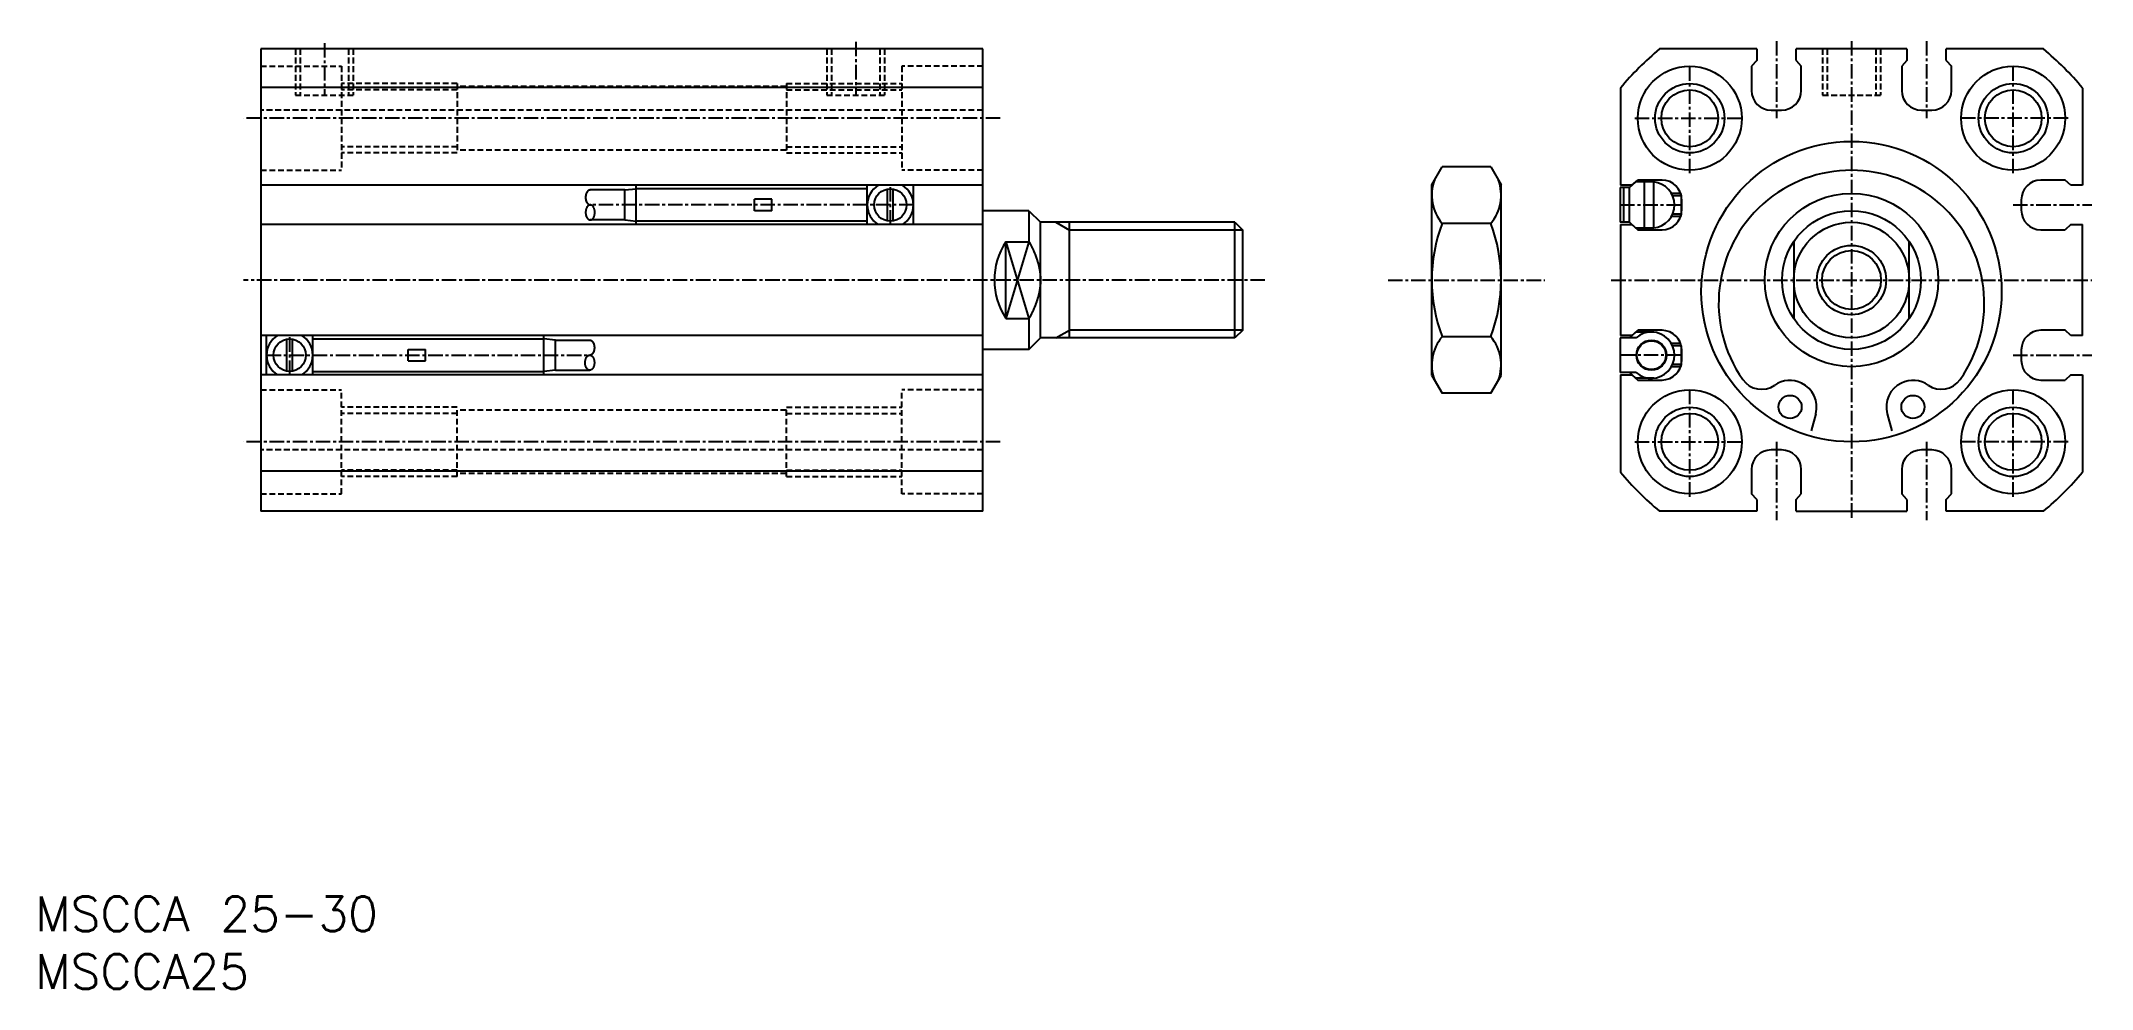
# Model space of a CAD drawing. Extents: x 1 to 178, y 0 to 82.
import ezdxf

# ---------------------------------------------------------------- set-up
doc = ezdxf.new("R2010")
doc.units = 0
doc.linetypes.add('CENTER', pattern=[2, 1.25, -0.25, 0.25, -0.25])
doc.linetypes.add('DASHED', pattern=[0.75, 0.5, -0.25])
doc.layers.get('0').update_dxf_attribs({"linetype": 'CONTINUOUS'})
doc.layers.add('CENTER', color=1, linetype='CENTER')
doc.styles.get("Standard").update_dxf_attribs({"font": 'txt.shx'})

msp = doc.modelspace()

# ---------------------------------------------------------------- linework, layer by layer
at = {"color": 7, "linetype": 'CONTINUOUS'}
for p, q in [((19.54, 81.34), (19.54, 41.34)), ((82.04, 81.34), (19.54, 81.34)), ((82.04, 41.34), (82.04, 81.34)), ((149.04, 81.34), (140.63, 81.34)), ((149.04, 80.34), (148.59, 79.84)), ((149.04, 81.34), (149.04, 80.34)), ((162.04, 81.34), (152.44, 81.34)), ((152.44, 80.34), (152.44, 81.34)), ((152.44, 80.34), (152.89, 79.84)), ((162.04, 80.34), (161.59, 79.84)), ((162.04, 81.34), (162.04, 80.34)), ((173.86, 81.34), (165.44, 81.34)), ((165.44, 80.34), (165.44, 81.34)), ((165.44, 80.34), (165.89, 79.84)), ((148.59, 79.84), (148.59, 77.74)), ((152.89, 77.74), (152.89, 79.84)), ((161.59, 79.84), (161.59, 77.74)), ((165.89, 77.74), (165.89, 79.84)), ((82.04, 78.01), (19.54, 78.01)), ((137.24, 77.95), (137.24, 69.54)), ((177.24, 77.95), (177.24, 69.54)), ((150.29, 76.04), (151.19, 76.04)), ((163.29, 76.04), (164.19, 76.04)), ((120.91, 69.59), (121.81, 71.14)), ((126.02, 71.14), (121.81, 71.14)), ((126.02, 71.14), (126.91, 69.59)), ((82.04, 69.54), (19.54, 69.54)), ((52.04, 66.14), (52.04, 69.54)), ((72.04, 66.14), (72.04, 69.54)), ((76.04, 66.14), (76.04, 69.54)), ((120.91, 53.09), (120.91, 69.59)), ((126.91, 53.09), (126.91, 69.59)), ((137.22, 69.34), (137.22, 66.34)), ((138.02, 69.34), (137.22, 69.34)), ((138.24, 69.54), (137.24, 69.54)), ((137.52, 66.34), (137.52, 69.34)), ((138.02, 69.34), (138.58, 69.84)), ((138.02, 66.34), (138.02, 69.34)), ((138.24, 69.54), (138.74, 69.99)), ((140.12, 69.84), (138.58, 69.84)), ((140.84, 69.99), (138.74, 69.99)), ((139.32, 65.84), (139.32, 69.84)), ((140.12, 65.84), (140.12, 69.84)), ((175.74, 69.99), (173.64, 69.99)), ((176.24, 69.54), (175.74, 69.99)), ((177.24, 69.54), (176.24, 69.54)), ((51.04, 69.14), (48.06, 69.14)), ((51.04, 69.14), (52.04, 69.24)), ((51.04, 66.54), (51.04, 69.14)), ((72.04, 69.24), (52.04, 69.24)), ((63.79, 68.34), (62.29, 68.34)), ((62.29, 67.34), (62.29, 68.34)), ((63.79, 67.34), (63.79, 68.34)), ((73.79, 66.46), (73.79, 69.22)), ((74.29, 66.46), (74.29, 69.22)), ((142.45, 68.84), (141.65, 68.84)), ((142.51, 68.64), (141.75, 68.64)), ((142.45, 68.84), (142.51, 68.64)), ((142.51, 68.64), (142.51, 67.04)), ((142.54, 67.39), (142.54, 68.29)), ((171.94, 68.29), (171.94, 67.39)), ((82.04, 66.14), (19.54, 66.14)), ((51.04, 66.54), (48.06, 66.54)), ((51.04, 66.54), (52.04, 66.44)), ((72.04, 66.44), (52.04, 66.44)), ((63.79, 67.34), (62.29, 67.34)), ((86.04, 67.34), (82.04, 67.34)), ((86.04, 67.34), (86.04, 64.65)), ((86.04, 67.34), (87.04, 66.34)), ((103.86, 66.34), (87.04, 66.34)), ((87.04, 56.34), (87.04, 66.34)), ((89.54, 56.34), (89.54, 66.34)), ((103.86, 66.34), (104.54, 65.66)), ((103.86, 56.34), (103.86, 66.34)), ((126.02, 66.24), (121.81, 66.24)), ((138.02, 66.34), (137.22, 66.34)), ((137.24, 66.14), (138.24, 66.14)), ((137.24, 66.14), (137.24, 56.54)), ((138.58, 65.84), (138.02, 66.34)), ((138.24, 66.14), (138.74, 65.69)), ((140.12, 65.84), (138.58, 65.84)), ((142.45, 66.84), (141.65, 66.84)), ((142.51, 67.04), (141.75, 67.04)), ((142.51, 67.04), (142.45, 66.84)), ((176.24, 66.14), (175.74, 65.69)), ((176.24, 66.14), (177.24, 66.14)), ((177.24, 56.54), (177.24, 66.14)), ((84.04, 58.02), (84.04, 64.65)), ((84.04, 64.65), (86.04, 64.65)), ((104.54, 57.01), (104.54, 65.66)), ((138.74, 65.69), (140.84, 65.69)), ((152.24, 64.65), (152.24, 58.02)), ((162.24, 58.02), (162.24, 64.65)), ((173.64, 65.69), (175.74, 65.69)), ((84.04, 58.02), (86.04, 58.02)), ((86.04, 58.02), (86.04, 55.34)), ((104.54, 57.01), (103.86, 56.34)), ((138.02, 56.34), (138.58, 56.84)), ((138.24, 56.54), (138.74, 56.99)), ((140.12, 56.84), (138.58, 56.84)), ((140.84, 56.99), (138.74, 56.99)), ((139.32, 56.75), (139.32, 56.84)), ((175.74, 56.99), (173.64, 56.99)), ((176.24, 56.54), (175.74, 56.99)), ((82.04, 56.54), (19.54, 56.54)), ((20.04, 53.14), (20.04, 56.54)), ((21.79, 53.46), (21.79, 56.22)), ((22.29, 53.46), (22.29, 56.22)), ((24.04, 53.14), (24.04, 56.54)), ((24.04, 56.24), (44.04, 56.24)), ((32.29, 55.34), (33.79, 55.34)), ((32.29, 54.34), (32.29, 55.34)), ((33.79, 54.34), (33.79, 55.34)), ((44.04, 53.14), (44.04, 56.54)), ((45.04, 56.14), (44.04, 56.24)), ((45.04, 56.14), (48.02, 56.14)), ((45.04, 53.54), (45.04, 56.14)), ((86.04, 55.34), (82.04, 55.34)), ((86.04, 55.34), (87.04, 56.34)), ((103.86, 56.34), (87.04, 56.34)), ((126.02, 56.44), (121.81, 56.44)), ((138.6, 56.34), (137.22, 56.34)), ((137.22, 56.34), (137.22, 53.34)), ((138.24, 56.54), (137.24, 56.54)), ((142.45, 55.84), (141.65, 55.84)), ((142.51, 55.64), (141.75, 55.64)), ((142.51, 55.64), (142.45, 55.84)), ((142.51, 55.64), (142.51, 54.04)), ((142.54, 54.39), (142.54, 55.29)), ((171.94, 55.29), (171.94, 54.39)), ((177.24, 56.54), (176.24, 56.54)), ((24.04, 53.44), (44.04, 53.44)), ((32.29, 54.34), (33.79, 54.34)), ((45.04, 53.54), (44.04, 53.44)), ((45.04, 53.54), (48.02, 53.54)), ((138.6, 53.34), (137.22, 53.34)), ((138.58, 52.84), (138.02, 53.34)), ((142.45, 53.84), (141.65, 53.84)), ((142.51, 54.04), (141.75, 54.04)), ((142.51, 54.04), (142.45, 53.84)), ((82.04, 53.14), (19.54, 53.14)), ((120.91, 53.09), (121.81, 51.54)), ((126.02, 51.54), (121.81, 51.54)), ((126.02, 51.54), (126.91, 53.09)), ((137.24, 53.14), (137.24, 44.72)), ((137.24, 53.14), (138.24, 53.14)), ((138.24, 53.14), (138.74, 52.69)), ((140.12, 52.84), (138.58, 52.84)), ((138.74, 52.69), (140.84, 52.69)), ((139.32, 52.84), (139.32, 52.93)), ((173.64, 52.69), (175.74, 52.69)), ((176.24, 53.14), (175.74, 52.69)), ((176.24, 53.14), (177.24, 53.14)), ((177.24, 53.14), (177.24, 44.72)), ((154.14, 49.76), (153.75, 48.29)), ((160.34, 49.76), (160.74, 48.29)), ((151.19, 46.64), (150.29, 46.64)), ((164.19, 46.64), (163.29, 46.64)), ((82.04, 44.8), (19.54, 44.8)), ((148.59, 44.94), (148.59, 42.84)), ((152.89, 42.84), (152.89, 44.94)), ((161.59, 44.94), (161.59, 42.84)), ((165.89, 42.84), (165.89, 44.94)), ((149.04, 42.34), (148.59, 42.84)), ((152.44, 42.34), (152.89, 42.84)), ((162.04, 42.34), (161.59, 42.84)), ((165.44, 42.34), (165.89, 42.84)), ((82.04, 41.34), (19.54, 41.34)), ((149.04, 41.34), (140.63, 41.34)), ((149.04, 42.34), (149.04, 41.34)), ((152.44, 41.34), (152.44, 42.34)), ((152.44, 41.34), (162.04, 41.34)), ((162.04, 42.34), (162.04, 41.34)), ((165.44, 41.34), (165.44, 42.34)), ((173.86, 41.34), (165.44, 41.34))]:
    msp.add_line(p, q, dxfattribs=at)
at = {"color": 3, "linetype": 'DASHED'}
for p, q in [((22.54, 81.34), (22.54, 77.34)), ((22.94, 81.34), (22.94, 77.34)), ((27.14, 81.34), (27.14, 77.34)), ((27.54, 81.34), (27.54, 77.34)), ((68.54, 81.34), (68.54, 77.34)), ((68.94, 81.34), (68.94, 77.34)), ((73.14, 81.34), (73.14, 77.34)), ((73.54, 81.34), (73.54, 77.34)), ((154.74, 81.34), (154.74, 77.34)), ((155.14, 81.34), (155.14, 77.34)), ((159.34, 81.34), (159.34, 77.34)), ((159.74, 81.34), (159.74, 77.34)), ((19.54, 79.84), (26.54, 79.84)), ((26.54, 79.84), (26.54, 70.84)), ((36.54, 78.34), (26.54, 78.34)), ((36.54, 78.34), (36.54, 72.34)), ((65.04, 78.34), (75.04, 78.34)), ((65.04, 78.34), (65.04, 72.34)), ((82.04, 79.84), (75.04, 79.84)), ((75.04, 79.84), (75.04, 70.84)), ((22.54, 77.34), (27.54, 77.34)), ((36.54, 77.8), (26.54, 77.8)), ((65.04, 78.09), (36.54, 78.09)), ((65.04, 77.8), (75.04, 77.8)), ((68.54, 77.34), (73.54, 77.34)), ((154.74, 77.34), (159.74, 77.34)), ((82.04, 76.04), (19.54, 76.04)), ((36.54, 72.88), (26.54, 72.88)), ((65.04, 72.88), (75.04, 72.88)), ((36.54, 72.34), (26.54, 72.34)), ((65.04, 72.59), (36.54, 72.59)), ((65.04, 72.34), (75.04, 72.34)), ((19.54, 70.84), (26.54, 70.84)), ((82.04, 70.84), (75.04, 70.84)), ((19.54, 51.84), (26.54, 51.84)), ((26.54, 42.84), (26.54, 51.84)), ((75.04, 42.84), (75.04, 51.84)), ((82.04, 51.84), (75.04, 51.84)), ((36.54, 50.34), (26.54, 50.34)), ((36.54, 49.8), (26.54, 49.8)), ((36.54, 44.34), (36.54, 50.34)), ((65.04, 50.09), (36.54, 50.09)), ((65.04, 50.34), (75.04, 50.34)), ((65.04, 44.34), (65.04, 50.34)), ((65.04, 49.8), (75.04, 49.8)), ((82.04, 46.64), (19.54, 46.64)), ((36.54, 44.88), (26.54, 44.88)), ((65.04, 44.59), (36.54, 44.59)), ((65.04, 44.88), (75.04, 44.88)), ((19.54, 42.84), (26.54, 42.84)), ((36.54, 44.34), (26.54, 44.34)), ((65.04, 44.34), (75.04, 44.34)), ((82.04, 42.84), (75.04, 42.84))]:
    msp.add_line(p, q, dxfattribs=at)
at = {"color": 3, "linetype": 'CONTINUOUS'}
for p, q in [((88.37, 66.34), (89.54, 65.66)), ((84.04, 64.65), (86.04, 58.02)), ((86.04, 64.65), (84.04, 58.02)), ((104.54, 65.66), (89.54, 65.66)), ((88.37, 56.34), (89.54, 57.01)), ((104.54, 57.01), (89.54, 57.01))]:
    msp.add_line(p, q, dxfattribs=at)
at = {"color": 7, "linetype": 'CONTINUOUS'}
for points in [[(48.06, 69.14, 0), (48.05, 69.14, 0), (48.04, 69.14, 0), (48.03, 69.14, 0), (48.02, 69.14, 0), (48.01, 69.13, 0), (48, 69.13, 0), (47.99, 69.13, 0), (47.98, 69.13, 0), (47.97, 69.12, 0), (47.96, 69.12, 0), (47.95, 69.11, 0), (47.94, 69.11, 0), (47.93, 69.11, 0), (47.92, 69.1, 0), (47.92, 69.09, 0), (47.91, 69.09, 0), (47.9, 69.08, 0), (47.89, 69.08, 0), (47.88, 69.07, 0), (47.87, 69.06, 0), (47.86, 69.05, 0), (47.85, 69.05, 0), (47.85, 69.04, 0), (47.84, 69.03, 0), (47.83, 69.02, 0), (47.82, 69.01, 0), (47.81, 69, 0), (47.81, 68.99, 0), (47.8, 68.98, 0), (47.79, 68.97, 0), (47.78, 68.96, 0), (47.78, 68.95, 0), (47.77, 68.94, 0), (47.76, 68.92, 0), (47.76, 68.91, 0), (47.75, 68.9, 0), (47.74, 68.89, 0), (47.74, 68.87, 0), (47.73, 68.86, 0), (47.73, 68.85, 0), (47.72, 68.84, 0), (47.72, 68.82, 0), (47.71, 68.81, 0), (47.71, 68.79, 0), (47.7, 68.78, 0), (47.7, 68.77, 0), (47.69, 68.75, 0), (47.69, 68.74, 0), (47.69, 68.72, 0), (47.68, 68.71, 0), (47.68, 68.69, 0), (47.68, 68.68, 0), (47.67, 68.66, 0), (47.67, 68.65, 0), (47.67, 68.63, 0), (47.67, 68.61, 0), (47.66, 68.6, 0), (47.66, 68.58, 0), (47.66, 68.57, 0), (47.66, 68.55, 0), (47.66, 68.54, 0), (47.66, 68.52, 0), (47.66, 68.5, 0), (47.66, 68.49, 0), (47.66, 68.47, 0), (47.66, 68.46, 0), (47.66, 68.44, 0), (47.66, 68.42, 0), (47.66, 68.41, 0), (47.66, 68.39, 0), (47.66, 68.38, 0), (47.67, 68.36, 0), (47.67, 68.35, 0), (47.67, 68.33, 0), (47.67, 68.31, 0), (47.68, 68.3, 0), (47.68, 68.28, 0), (47.68, 68.27, 0), (47.69, 68.25, 0), (47.69, 68.24, 0), (47.69, 68.22, 0), (47.7, 68.21, 0), (47.7, 68.2, 0), (47.71, 68.18, 0), (47.71, 68.17, 0), (47.72, 68.15, 0), (47.72, 68.14, 0), (47.73, 68.13, 0), (47.73, 68.11, 0), (47.74, 68.1, 0), (47.74, 68.09, 0), (47.75, 68.08, 0), (47.76, 68.06, 0), (47.76, 68.05, 0), (47.77, 68.04, 0), (47.78, 68.03, 0), (47.78, 68.02, 0), (47.79, 68.01, 0), (47.8, 68, 0), (47.8, 67.99, 0), (47.81, 67.98, 0), (47.82, 67.97, 0), (47.83, 67.96, 0), (47.84, 67.95, 0), (47.84, 67.94, 0), (47.85, 67.93, 0), (47.86, 67.92, 0), (47.87, 67.91, 0), (47.88, 67.91, 0), (47.89, 67.9, 0), (47.9, 67.89, 0), (47.9, 67.89, 0), (47.91, 67.88, 0), (47.92, 67.88, 0), (47.93, 67.87, 0), (47.94, 67.87, 0), (47.95, 67.86, 0), (47.96, 67.86, 0), (47.97, 67.85, 0), (47.98, 67.85, 0), (47.99, 67.85, 0), (48, 67.85, 0), (48.01, 67.84, 0), (48.02, 67.84, 0), (48.03, 67.84, 0), (48.04, 67.84, 0), (48.05, 67.84, 0), (48.06, 67.84, 0)], [(48.06, 66.54, 0), (48.08, 66.54, 0), (48.1, 66.54, 0), (48.12, 66.55, 0), (48.14, 66.55, 0), (48.16, 66.56, 0), (48.18, 66.57, 0), (48.19, 66.58, 0), (48.21, 66.59, 0), (48.23, 66.6, 0), (48.25, 66.62, 0), (48.27, 66.63, 0), (48.28, 66.65, 0), (48.3, 66.67, 0), (48.31, 66.69, 0), (48.33, 66.71, 0), (48.34, 66.73, 0), (48.36, 66.75, 0), (48.37, 66.78, 0), (48.38, 66.8, 0), (48.39, 66.83, 0), (48.4, 66.85, 0), (48.41, 66.88, 0), (48.42, 66.91, 0), (48.43, 66.94, 0), (48.44, 66.97, 0), (48.44, 67, 0), (48.45, 67.03, 0), (48.45, 67.06, 0), (48.45, 67.09, 0), (48.46, 67.13, 0), (48.46, 67.16, 0), (48.46, 67.19, 0), (48.46, 67.22, 0), (48.46, 67.25, 0), (48.45, 67.28, 0), (48.45, 67.32, 0), (48.45, 67.35, 0), (48.44, 67.38, 0), (48.43, 67.41, 0), (48.43, 67.44, 0), (48.42, 67.47, 0), (48.41, 67.5, 0), (48.4, 67.52, 0), (48.39, 67.55, 0), (48.38, 67.58, 0), (48.37, 67.6, 0), (48.35, 67.63, 0), (48.34, 67.65, 0), (48.33, 67.67, 0), (48.31, 67.69, 0), (48.3, 67.71, 0), (48.28, 67.73, 0), (48.26, 67.75, 0), (48.25, 67.76, 0), (48.23, 67.78, 0), (48.21, 67.79, 0), (48.19, 67.8, 0), (48.17, 67.81, 0), (48.15, 67.82, 0), (48.14, 67.83, 0), (48.12, 67.83, 0), (48.1, 67.84, 0), (48.08, 67.84, 0), (48.06, 67.84, 0), (48.04, 67.84, 0), (48.02, 67.84, 0), (48, 67.83, 0), (47.98, 67.83, 0), (47.96, 67.82, 0), (47.94, 67.81, 0), (47.92, 67.8, 0), (47.9, 67.79, 0), (47.89, 67.78, 0), (47.87, 67.76, 0), (47.85, 67.75, 0), (47.84, 67.73, 0), (47.82, 67.71, 0), (47.8, 67.69, 0), (47.79, 67.67, 0), (47.77, 67.65, 0), (47.76, 67.62, 0), (47.75, 67.6, 0), (47.74, 67.57, 0), (47.73, 67.55, 0), (47.71, 67.52, 0), (47.71, 67.49, 0), (47.7, 67.47, 0), (47.69, 67.44, 0), (47.68, 67.41, 0), (47.68, 67.38, 0), (47.67, 67.35, 0), (47.67, 67.31, 0), (47.66, 67.28, 0), (47.66, 67.25, 0), (47.66, 67.22, 0), (47.66, 67.19, 0), (47.66, 67.16, 0), (47.66, 67.12, 0), (47.66, 67.09, 0), (47.67, 67.06, 0), (47.67, 67.03, 0), (47.68, 67, 0), (47.68, 66.97, 0), (47.69, 66.94, 0), (47.7, 66.91, 0), (47.71, 66.88, 0), (47.72, 66.85, 0), (47.73, 66.83, 0), (47.74, 66.8, 0), (47.75, 66.78, 0), (47.76, 66.75, 0), (47.78, 66.73, 0), (47.79, 66.71, 0), (47.81, 66.69, 0), (47.82, 66.67, 0), (47.84, 66.65, 0), (47.85, 66.63, 0), (47.87, 66.61, 0), (47.89, 66.6, 0), (47.91, 66.59, 0), (47.93, 66.58, 0), (47.94, 66.57, 0), (47.96, 66.56, 0), (47.98, 66.55, 0), (48, 66.55, 0), (48.02, 66.54, 0), (48.04, 66.54, 0), (48.06, 66.54, 0)], [(48.02, 56.14, 0), (48.03, 56.14, 0), (48.04, 56.14, 0), (48.05, 56.14, 0), (48.06, 56.14, 0), (48.07, 56.13, 0), (48.08, 56.13, 0), (48.09, 56.13, 0), (48.1, 56.13, 0), (48.11, 56.12, 0), (48.11, 56.12, 0), (48.12, 56.11, 0), (48.13, 56.11, 0), (48.14, 56.11, 0), (48.15, 56.1, 0), (48.16, 56.09, 0), (48.17, 56.09, 0), (48.18, 56.08, 0), (48.19, 56.08, 0), (48.2, 56.07, 0), (48.21, 56.06, 0), (48.21, 56.05, 0), (48.22, 56.05, 0), (48.23, 56.04, 0), (48.24, 56.03, 0), (48.25, 56.02, 0), (48.26, 56.01, 0), (48.26, 56, 0), (48.27, 55.99, 0), (48.28, 55.98, 0), (48.29, 55.97, 0), (48.29, 55.96, 0), (48.3, 55.95, 0), (48.31, 55.94, 0), (48.31, 55.92, 0), (48.32, 55.91, 0), (48.33, 55.9, 0), (48.33, 55.89, 0), (48.34, 55.87, 0), (48.34, 55.86, 0), (48.35, 55.85, 0), (48.36, 55.84, 0), (48.36, 55.82, 0), (48.37, 55.81, 0), (48.37, 55.79, 0), (48.38, 55.78, 0), (48.38, 55.77, 0), (48.38, 55.75, 0), (48.39, 55.74, 0), (48.39, 55.72, 0), (48.39, 55.71, 0), (48.4, 55.69, 0), (48.4, 55.68, 0), (48.4, 55.66, 0), (48.41, 55.65, 0), (48.41, 55.63, 0), (48.41, 55.61, 0), (48.41, 55.6, 0), (48.41, 55.58, 0), (48.42, 55.57, 0), (48.42, 55.55, 0), (48.42, 55.54, 0), (48.42, 55.52, 0), (48.42, 55.5, 0), (48.42, 55.49, 0), (48.42, 55.47, 0), (48.42, 55.46, 0), (48.42, 55.44, 0), (48.42, 55.42, 0), (48.42, 55.41, 0), (48.41, 55.39, 0), (48.41, 55.38, 0), (48.41, 55.36, 0), (48.41, 55.35, 0), (48.41, 55.33, 0), (48.4, 55.31, 0), (48.4, 55.3, 0), (48.4, 55.28, 0), (48.4, 55.27, 0), (48.39, 55.25, 0), (48.39, 55.24, 0), (48.38, 55.22, 0), (48.38, 55.21, 0), (48.38, 55.2, 0), (48.37, 55.18, 0), (48.37, 55.17, 0), (48.36, 55.15, 0), (48.36, 55.14, 0), (48.35, 55.13, 0), (48.35, 55.11, 0), (48.34, 55.1, 0), (48.33, 55.09, 0), (48.33, 55.08, 0), (48.32, 55.06, 0), (48.32, 55.05, 0), (48.31, 55.04, 0), (48.3, 55.03, 0), (48.29, 55.02, 0), (48.29, 55.01, 0), (48.28, 55, 0), (48.27, 54.99, 0), (48.26, 54.98, 0), (48.26, 54.97, 0), (48.25, 54.96, 0), (48.24, 54.95, 0), (48.23, 54.94, 0), (48.22, 54.93, 0), (48.22, 54.92, 0), (48.21, 54.91, 0), (48.2, 54.91, 0), (48.19, 54.9, 0), (48.18, 54.89, 0), (48.17, 54.89, 0), (48.16, 54.88, 0), (48.15, 54.88, 0), (48.14, 54.87, 0), (48.14, 54.87, 0), (48.13, 54.86, 0), (48.12, 54.86, 0), (48.11, 54.85, 0), (48.1, 54.85, 0), (48.09, 54.85, 0), (48.08, 54.85, 0), (48.07, 54.84, 0), (48.06, 54.84, 0), (48.05, 54.84, 0), (48.04, 54.84, 0), (48.03, 54.84, 0), (48.02, 54.84, 0)], [(48.02, 53.54, 0), (48, 53.54, 0), (47.98, 53.54, 0), (47.96, 53.55, 0), (47.94, 53.55, 0), (47.92, 53.56, 0), (47.9, 53.57, 0), (47.88, 53.58, 0), (47.86, 53.59, 0), (47.85, 53.6, 0), (47.83, 53.62, 0), (47.81, 53.63, 0), (47.79, 53.65, 0), (47.78, 53.67, 0), (47.76, 53.69, 0), (47.75, 53.71, 0), (47.73, 53.73, 0), (47.72, 53.75, 0), (47.71, 53.78, 0), (47.7, 53.8, 0), (47.68, 53.83, 0), (47.67, 53.85, 0), (47.66, 53.88, 0), (47.66, 53.91, 0), (47.65, 53.94, 0), (47.64, 53.97, 0), (47.63, 54, 0), (47.63, 54.03, 0), (47.63, 54.06, 0), (47.62, 54.09, 0), (47.62, 54.13, 0), (47.62, 54.16, 0), (47.62, 54.19, 0), (47.62, 54.22, 0), (47.62, 54.25, 0), (47.62, 54.28, 0), (47.63, 54.32, 0), (47.63, 54.35, 0), (47.64, 54.38, 0), (47.64, 54.41, 0), (47.65, 54.44, 0), (47.66, 54.47, 0), (47.67, 54.5, 0), (47.68, 54.52, 0), (47.69, 54.55, 0), (47.7, 54.58, 0), (47.71, 54.6, 0), (47.72, 54.63, 0), (47.74, 54.65, 0), (47.75, 54.67, 0), (47.77, 54.69, 0), (47.78, 54.71, 0), (47.8, 54.73, 0), (47.81, 54.75, 0), (47.83, 54.76, 0), (47.85, 54.78, 0), (47.87, 54.79, 0), (47.88, 54.8, 0), (47.9, 54.81, 0), (47.92, 54.82, 0), (47.94, 54.83, 0), (47.96, 54.83, 0), (47.98, 54.84, 0), (48, 54.84, 0), (48.02, 54.84, 0), (48.04, 54.84, 0), (48.06, 54.83, 0), (48.08, 54.83, 0), (48.1, 54.83, 0), (48.12, 54.82, 0), (48.14, 54.81, 0), (48.15, 54.8, 0), (48.17, 54.79, 0), (48.19, 54.78, 0), (48.21, 54.76, 0), (48.23, 54.75, 0), (48.24, 54.73, 0), (48.26, 54.71, 0), (48.27, 54.69, 0), (48.29, 54.67, 0), (48.3, 54.65, 0), (48.32, 54.62, 0), (48.33, 54.6, 0), (48.34, 54.57, 0), (48.35, 54.55, 0), (48.36, 54.52, 0), (48.37, 54.49, 0), (48.38, 54.47, 0), (48.39, 54.44, 0), (48.4, 54.41, 0), (48.4, 54.38, 0), (48.41, 54.35, 0), (48.41, 54.31, 0), (48.41, 54.28, 0), (48.42, 54.25, 0), (48.42, 54.22, 0), (48.42, 54.19, 0), (48.42, 54.16, 0), (48.42, 54.12, 0), (48.41, 54.09, 0), (48.41, 54.06, 0), (48.41, 54.03, 0), (48.4, 54, 0), (48.39, 53.97, 0), (48.39, 53.94, 0), (48.38, 53.91, 0), (48.37, 53.88, 0), (48.36, 53.85, 0), (48.35, 53.83, 0), (48.34, 53.8, 0), (48.33, 53.78, 0), (48.31, 53.75, 0), (48.3, 53.73, 0), (48.29, 53.71, 0), (48.27, 53.69, 0), (48.26, 53.67, 0), (48.24, 53.65, 0), (48.22, 53.63, 0), (48.21, 53.61, 0), (48.19, 53.6, 0), (48.17, 53.59, 0), (48.15, 53.58, 0), (48.13, 53.57, 0), (48.11, 53.56, 0), (48.09, 53.55, 0), (48.08, 53.55, 0), (48.06, 53.54, 0), (48.04, 53.54, 0), (48.02, 53.54, 0)]]:
    msp.add_polyline3d(points, dxfattribs=at)
at = {"color": 7}
msp.add_polyline3d([(86.04, 64.65, 0), (86.05, 64.64, 0), (86.06, 64.63, 0), (86.07, 64.62, 0), (86.07, 64.6, 0), (86.08, 64.59, 0), (86.09, 64.58, 0), (86.09, 64.57, 0), (86.1, 64.55, 0), (86.11, 64.54, 0), (86.12, 64.53, 0), (86.12, 64.51, 0), (86.13, 64.5, 0), (86.14, 64.49, 0), (86.14, 64.48, 0), (86.15, 64.46, 0), (86.16, 64.45, 0), (86.16, 64.44, 0), (86.17, 64.42, 0), (86.18, 64.41, 0), (86.19, 64.4, 0), (86.19, 64.39, 0), (86.2, 64.37, 0), (86.21, 64.36, 0), (86.21, 64.35, 0), (86.22, 64.33, 0), (86.23, 64.32, 0), (86.23, 64.31, 0), (86.24, 64.3, 0), (86.25, 64.28, 0), (86.25, 64.27, 0), (86.26, 64.26, 0), (86.27, 64.24, 0), (86.27, 64.23, 0), (86.28, 64.22, 0), (86.28, 64.2, 0), (86.29, 64.19, 0), (86.3, 64.18, 0), (86.3, 64.16, 0), (86.31, 64.15, 0), (86.32, 64.14, 0), (86.32, 64.12, 0), (86.33, 64.11, 0), (86.34, 64.1, 0), (86.34, 64.09, 0), (86.35, 64.07, 0), (86.35, 64.06, 0), (86.36, 64.05, 0), (86.37, 64.03, 0), (86.37, 64.02, 0), (86.38, 64.01, 0), (86.39, 63.99, 0), (86.39, 63.98, 0), (86.4, 63.97, 0), (86.4, 63.95, 0), (86.41, 63.94, 0), (86.42, 63.93, 0), (86.42, 63.91, 0), (86.43, 63.9, 0), (86.43, 63.89, 0), (86.44, 63.87, 0), (86.44, 63.86, 0), (86.45, 63.85, 0), (86.46, 63.83, 0), (86.46, 63.82, 0), (86.47, 63.81, 0), (86.47, 63.79, 0), (86.48, 63.78, 0), (86.48, 63.76, 0), (86.49, 63.75, 0), (86.5, 63.74, 0), (86.5, 63.72, 0), (86.51, 63.71, 0), (86.51, 63.7, 0), (86.52, 63.68, 0), (86.52, 63.67, 0), (86.53, 63.66, 0), (86.54, 63.64, 0), (86.54, 63.63, 0), (86.55, 63.62, 0), (86.55, 63.6, 0), (86.56, 63.59, 0), (86.56, 63.58, 0), (86.57, 63.56, 0), (86.57, 63.55, 0), (86.58, 63.53, 0), (86.58, 63.52, 0), (86.59, 63.51, 0), (86.59, 63.49, 0), (86.6, 63.48, 0), (86.6, 63.47, 0), (86.61, 63.45, 0), (86.61, 63.44, 0), (86.62, 63.43, 0), (86.62, 63.41, 0), (86.63, 63.4, 0), (86.63, 63.38, 0), (86.64, 63.37, 0), (86.64, 63.36, 0), (86.65, 63.34, 0), (86.65, 63.33, 0), (86.66, 63.32, 0), (86.66, 63.3, 0), (86.67, 63.29, 0), (86.67, 63.27, 0), (86.68, 63.26, 0), (86.68, 63.25, 0), (86.69, 63.23, 0), (86.69, 63.22, 0), (86.7, 63.21, 0), (86.7, 63.19, 0), (86.71, 63.18, 0), (86.71, 63.16, 0), (86.72, 63.15, 0), (86.72, 63.14, 0), (86.73, 63.12, 0), (86.73, 63.11, 0), (86.74, 63.09, 0), (86.74, 63.08, 0), (86.74, 63.07, 0), (86.75, 63.05, 0), (86.75, 63.04, 0), (86.76, 63.02, 0), (86.76, 63.01, 0), (86.77, 63, 0), (86.77, 62.98, 0), (86.77, 62.97, 0), (86.78, 62.96, 0), (86.78, 62.94, 0), (86.79, 62.93, 0), (86.79, 62.91, 0), (86.8, 62.9, 0), (86.8, 62.89, 0), (86.8, 62.87, 0), (86.81, 62.86, 0), (86.81, 62.84, 0), (86.82, 62.83, 0), (86.82, 62.81, 0), (86.82, 62.8, 0), (86.83, 62.79, 0), (86.83, 62.77, 0), (86.84, 62.76, 0), (86.84, 62.74, 0), (86.84, 62.73, 0), (86.85, 62.72, 0), (86.85, 62.7, 0), (86.85, 62.69, 0), (86.86, 62.67, 0), (86.86, 62.66, 0), (86.87, 62.65, 0), (86.87, 62.63, 0), (86.87, 62.62, 0), (86.88, 62.6, 0), (86.88, 62.59, 0), (86.88, 62.57, 0), (86.89, 62.56, 0), (86.89, 62.55, 0), (86.89, 62.53, 0), (86.9, 62.52, 0), (86.9, 62.5, 0), (86.9, 62.49, 0), (86.91, 62.47, 0), (86.91, 62.46, 0), (86.91, 62.45, 0), (86.92, 62.43, 0), (86.92, 62.42, 0), (86.92, 62.4, 0), (86.92, 62.39, 0), (86.93, 62.37, 0), (86.93, 62.36, 0), (86.93, 62.35, 0), (86.94, 62.33, 0), (86.94, 62.32, 0), (86.94, 62.3, 0), (86.94, 62.29, 0), (86.95, 62.27, 0), (86.95, 62.26, 0), (86.95, 62.25, 0), (86.96, 62.23, 0), (86.96, 62.22, 0), (86.96, 62.2, 0), (86.96, 62.19, 0), (86.97, 62.17, 0), (86.97, 62.16, 0), (86.97, 62.14, 0), (86.97, 62.13, 0), (86.97, 62.12, 0), (86.98, 62.1, 0), (86.98, 62.09, 0), (86.98, 62.07, 0), (86.98, 62.06, 0), (86.99, 62.04, 0), (86.99, 62.03, 0), (86.99, 62.01, 0), (86.99, 62, 0), (86.99, 61.99, 0), (87, 61.97, 0), (87, 61.96, 0), (87, 61.94, 0), (87, 61.93, 0), (87, 61.91, 0), (87, 61.9, 0), (87.01, 61.88, 0), (87.01, 61.87, 0), (87.01, 61.86, 0), (87.01, 61.84, 0), (87.01, 61.83, 0), (87.01, 61.81, 0), (87.02, 61.8, 0), (87.02, 61.78, 0), (87.02, 61.77, 0), (87.02, 61.75, 0), (87.02, 61.74, 0), (87.02, 61.72, 0), (87.02, 61.71, 0), (87.02, 61.7, 0), (87.03, 61.68, 0), (87.03, 61.67, 0), (87.03, 61.65, 0), (87.03, 61.64, 0), (87.03, 61.62, 0), (87.03, 61.61, 0), (87.03, 61.59, 0), (87.03, 61.58, 0), (87.03, 61.56, 0), (87.03, 61.55, 0), (87.03, 61.53, 0), (87.03, 61.52, 0), (87.04, 61.51, 0), (87.04, 61.49, 0), (87.04, 61.48, 0), (87.04, 61.46, 0), (87.04, 61.45, 0), (87.04, 61.43, 0), (87.04, 61.42, 0), (87.04, 61.4, 0), (87.04, 61.39, 0), (87.04, 61.37, 0), (87.04, 61.36, 0), (87.04, 61.34, 0), (87.04, 61.33, 0), (87.04, 61.32, 0), (87.04, 61.3, 0), (87.04, 61.29, 0), (87.04, 61.27, 0), (87.04, 61.26, 0), (87.04, 61.24, 0), (87.04, 61.23, 0), (87.04, 61.21, 0), (87.04, 61.2, 0), (87.04, 61.18, 0), (87.04, 61.17, 0), (87.03, 61.15, 0), (87.03, 61.14, 0), (87.03, 61.13, 0), (87.03, 61.11, 0), (87.03, 61.1, 0), (87.03, 61.08, 0), (87.03, 61.07, 0), (87.03, 61.05, 0), (87.03, 61.04, 0), (87.03, 61.02, 0), (87.03, 61.01, 0), (87.03, 60.99, 0), (87.02, 60.98, 0), (87.02, 60.97, 0), (87.02, 60.95, 0), (87.02, 60.94, 0), (87.02, 60.92, 0), (87.02, 60.91, 0), (87.02, 60.89, 0), (87.02, 60.88, 0), (87.01, 60.86, 0), (87.01, 60.85, 0), (87.01, 60.83, 0), (87.01, 60.82, 0), (87.01, 60.81, 0), (87.01, 60.79, 0), (87, 60.78, 0), (87, 60.76, 0), (87, 60.75, 0), (87, 60.73, 0), (87, 60.72, 0), (87, 60.7, 0), (86.99, 60.69, 0), (86.99, 60.67, 0), (86.99, 60.66, 0), (86.99, 60.65, 0), (86.99, 60.63, 0), (86.98, 60.62, 0), (86.98, 60.6, 0), (86.98, 60.59, 0), (86.98, 60.57, 0), (86.97, 60.56, 0), (86.97, 60.54, 0), (86.97, 60.53, 0), (86.97, 60.52, 0), (86.97, 60.5, 0), (86.96, 60.49, 0), (86.96, 60.47, 0), (86.96, 60.46, 0), (86.96, 60.44, 0), (86.95, 60.43, 0), (86.95, 60.41, 0), (86.95, 60.4, 0), (86.94, 60.39, 0), (86.94, 60.37, 0), (86.94, 60.36, 0), (86.94, 60.34, 0), (86.93, 60.33, 0), (86.93, 60.31, 0), (86.93, 60.3, 0), (86.92, 60.29, 0), (86.92, 60.27, 0), (86.92, 60.26, 0), (86.92, 60.24, 0), (86.91, 60.23, 0), (86.91, 60.21, 0), (86.91, 60.2, 0), (86.9, 60.19, 0), (86.9, 60.17, 0), (86.9, 60.16, 0), (86.89, 60.14, 0), (86.89, 60.13, 0), (86.89, 60.11, 0), (86.88, 60.1, 0), (86.88, 60.09, 0), (86.88, 60.07, 0), (86.87, 60.06, 0), (86.87, 60.04, 0), (86.87, 60.03, 0), (86.86, 60.02, 0), (86.86, 60, 0), (86.85, 59.99, 0), (86.85, 59.97, 0), (86.85, 59.96, 0), (86.84, 59.94, 0), (86.84, 59.93, 0), (86.84, 59.92, 0), (86.83, 59.9, 0), (86.83, 59.89, 0), (86.82, 59.87, 0), (86.82, 59.86, 0), (86.82, 59.85, 0), (86.81, 59.83, 0), (86.81, 59.82, 0), (86.8, 59.8, 0), (86.8, 59.79, 0), (86.8, 59.78, 0), (86.79, 59.76, 0), (86.79, 59.75, 0), (86.78, 59.73, 0), (86.78, 59.72, 0), (86.77, 59.71, 0), (86.77, 59.69, 0), (86.77, 59.68, 0), (86.76, 59.66, 0), (86.76, 59.65, 0), (86.75, 59.64, 0), (86.75, 59.62, 0), (86.74, 59.61, 0), (86.74, 59.59, 0), (86.74, 59.58, 0), (86.73, 59.57, 0), (86.73, 59.55, 0), (86.72, 59.54, 0), (86.72, 59.53, 0), (86.71, 59.51, 0), (86.71, 59.5, 0), (86.7, 59.48, 0), (86.7, 59.47, 0), (86.69, 59.46, 0), (86.69, 59.44, 0), (86.68, 59.43, 0), (86.68, 59.41, 0), (86.67, 59.4, 0), (86.67, 59.39, 0), (86.66, 59.37, 0), (86.66, 59.36, 0), (86.65, 59.35, 0), (86.65, 59.33, 0), (86.64, 59.32, 0), (86.64, 59.3, 0), (86.63, 59.29, 0), (86.63, 59.28, 0), (86.62, 59.26, 0), (86.62, 59.25, 0), (86.61, 59.24, 0), (86.61, 59.22, 0), (86.6, 59.21, 0), (86.6, 59.19, 0), (86.59, 59.18, 0), (86.59, 59.17, 0), (86.58, 59.15, 0), (86.58, 59.14, 0), (86.57, 59.13, 0), (86.57, 59.11, 0), (86.56, 59.1, 0), (86.56, 59.09, 0), (86.55, 59.07, 0), (86.55, 59.06, 0), (86.54, 59.05, 0), (86.54, 59.03, 0), (86.53, 59.02, 0), (86.52, 59, 0), (86.52, 58.99, 0), (86.51, 58.98, 0), (86.51, 58.96, 0), (86.5, 58.95, 0), (86.5, 58.94, 0), (86.49, 58.92, 0), (86.48, 58.91, 0), (86.48, 58.9, 0), (86.47, 58.88, 0), (86.47, 58.87, 0), (86.46, 58.86, 0), (86.46, 58.84, 0), (86.45, 58.83, 0), (86.44, 58.82, 0), (86.44, 58.8, 0), (86.43, 58.79, 0), (86.43, 58.78, 0), (86.42, 58.76, 0), (86.42, 58.75, 0), (86.41, 58.74, 0), (86.4, 58.72, 0), (86.4, 58.71, 0), (86.39, 58.7, 0), (86.39, 58.68, 0), (86.38, 58.67, 0), (86.37, 58.66, 0), (86.37, 58.64, 0), (86.36, 58.63, 0), (86.35, 58.62, 0), (86.35, 58.6, 0), (86.34, 58.59, 0), (86.34, 58.58, 0), (86.33, 58.56, 0), (86.32, 58.55, 0), (86.32, 58.54, 0), (86.31, 58.52, 0), (86.3, 58.51, 0), (86.3, 58.5, 0), (86.29, 58.48, 0), (86.28, 58.47, 0), (86.28, 58.46, 0), (86.27, 58.45, 0), (86.27, 58.43, 0), (86.26, 58.42, 0), (86.25, 58.41, 0), (86.25, 58.39, 0), (86.24, 58.38, 0), (86.23, 58.37, 0), (86.23, 58.35, 0), (86.22, 58.34, 0), (86.21, 58.33, 0), (86.21, 58.32, 0), (86.2, 58.3, 0), (86.19, 58.29, 0), (86.19, 58.28, 0), (86.18, 58.26, 0), (86.17, 58.25, 0), (86.16, 58.24, 0), (86.16, 58.22, 0), (86.15, 58.21, 0), (86.14, 58.2, 0), (86.14, 58.19, 0), (86.13, 58.17, 0), (86.12, 58.16, 0), (86.12, 58.15, 0), (86.11, 58.14, 0), (86.1, 58.12, 0), (86.09, 58.11, 0), (86.09, 58.1, 0), (86.08, 58.08, 0), (86.07, 58.07, 0), (86.07, 58.06, 0), (86.06, 58.05, 0), (86.05, 58.03, 0), (86.04, 58.02, 0)], dxfattribs=at)
at = {"color": 7, "linetype": 'CONTINUOUS'}
for centre, radius in [((143.24, 75.34), 4.5), ((171.24, 75.34), 4.5), ((143.24, 75.34), 2.46), ((171.24, 75.34), 2.46), ((157.24, 60.34), 13), ((74.04, 67.84), 1.4), ((157.24, 61.34), 7.5), ((157.24, 61.34), 6), ((157.24, 61.34), 5), ((157.24, 61.34), 2.55), ((22.04, 54.84), 1.4), ((139.92, 54.84), 1.3), ((139.92, 54.84), 1.25), ((143.24, 47.34), 4.5), ((171.24, 47.34), 4.5), ((143.24, 47.34), 2.46), ((151.92, 50.36), 1), ((162.56, 50.36), 1), ((171.24, 47.34), 2.46)]:
    msp.add_circle(centre, radius, dxfattribs=at)
at = {"color": 3, "linetype": 'CONTINUOUS'}
for centre in [(143.24, 75.34), (171.24, 75.34), (157.24, 61.34), (143.24, 47.34), (171.24, 47.34)]:
    msp.add_circle(centre, 3, dxfattribs=at)
at = {"color": 7, "linetype": 'CONTINUOUS'}
for centre, radius, start, end in [((157.24, 61.34), 26, 129.7151, 140.2848), ((157.24, 61.34), 26, 39.7152, 50.2849), ((150.29, 77.74), 1.7, 180, 270), ((151.19, 77.74), 1.7, 270, 0), ((163.29, 77.74), 1.7, 180, 270), ((164.19, 77.74), 1.7, 270, 0), ((74.04, 67.84), 2, 121.7888, 238.2118), ((74.04, 67.84), 2, 301.7882, 58.2112), ((124.71, 68.69), 3.8, 160.1306, 220.1306), ((123.11, 68.69), 3.8, 319.8692, 19.8692), ((139.92, 67.84), 2, 275.7385, 84.2602), ((140.84, 68.29), 1.7, 360, 90), ((157.24, 59.34), 11.5, 324.9928, 215.0072), ((173.64, 68.29), 1.7, 90, 180), ((134.77, 61.34), 13.86, 159.3002, 200.6998), ((113.05, 61.34), 13.86, 339.3001, 20.6999), ((140.84, 67.39), 1.7, 270, 0), ((173.64, 67.39), 1.7, 180, 270), ((89.04, 61.34), 6, 146.4427, 213.5573), ((139.92, 54.84), 2, 228.5904, 131.4096), ((140.84, 55.29), 1.7, 360, 90), ((173.64, 55.29), 1.7, 90, 180), ((22.04, 54.84), 2, 121.7888, 238.2118), ((22.04, 54.84), 2, 301.7882, 58.2112), ((124.71, 53.99), 3.8, 139.8695, 199.8696), ((123.11, 53.99), 3.8, 340.1306, 40.1307), ((140.84, 54.39), 1.7, 270, 0), ((173.64, 54.39), 1.7, 180, 270), ((149.46, 53.89), 2, 215.0072, 304.8745), ((151.92, 50.36), 2.3, 64.1333, 124.8745), ((151.92, 50.36), 2.3, 345, 64.1333), ((162.56, 50.36), 2.3, 115.8667, 195), ((162.56, 50.36), 2.3, 55.1255, 115.8667), ((165.02, 53.89), 2, 235.1255, 324.9928), ((150.29, 44.94), 1.7, 90, 180), ((151.19, 44.94), 1.7, 360, 90), ((163.29, 44.94), 1.7, 90, 180), ((164.19, 44.94), 1.7, 360, 90), ((157.24, 61.34), 26, 219.7151, 230.2849), ((157.24, 61.34), 26, 309.7151, 320.2849)]:
    msp.add_arc(centre, radius, start, end, dxfattribs=at)
at = {"layer": 'CENTER', "color": 1, "linetype": 'CENTER'}
for p, q in [((25.04, 81.85), (25.04, 77.34)), ((71.04, 81.95), (71.04, 77.34)), ((150.74, 82.02), (150.74, 75.34)), ((157.24, 82.02), (157.24, 40.55)), ((163.74, 82.02), (163.74, 75.34)), ((143.24, 70.59), (143.24, 80.09)), ((171.24, 70.59), (171.24, 80.09)), ((83.55, 75.34), (18.03, 75.34)), ((138.49, 75.34), (147.99, 75.34)), ((175.99, 75.34), (166.49, 75.34)), ((74.04, 66.14), (74.04, 69.54)), ((76.04, 67.84), (48.05, 67.84)), ((137.22, 67.84), (142.51, 67.84)), ((171.24, 67.84), (178.06, 67.84)), ((106.46, 61.34), (18.03, 61.34)), ((117.12, 61.34), (130.7, 61.34)), ((136.45, 61.34), (178.06, 61.34)), ((22.04, 53.14), (22.04, 56.54)), ((20.04, 54.84), (48.03, 54.84)), ((142.51, 54.84), (137.22, 54.84)), ((171.24, 54.84), (178.06, 54.84)), ((143.24, 42.59), (143.24, 52.09)), ((171.24, 42.59), (171.24, 52.09)), ((83.55, 47.34), (18.03, 47.34)), ((138.49, 47.34), (147.99, 47.34)), ((150.74, 47.34), (150.74, 40.55)), ((163.74, 47.34), (163.74, 40.55)), ((175.99, 47.34), (166.49, 47.34))]:
    msp.add_line(p, q, dxfattribs=at)

# ---------------------------------------------------------------- texts
at = {"color": 7, "linetype": 'CONTINUOUS'}
for s, p in [('MSCCA 25-30', (0, 5)), ('MSCCA25', (0, 0))]:
    msp.add_text(s, height=3, dxfattribs=at).set_placement(p)

doc.saveas('drawing.dxf')
